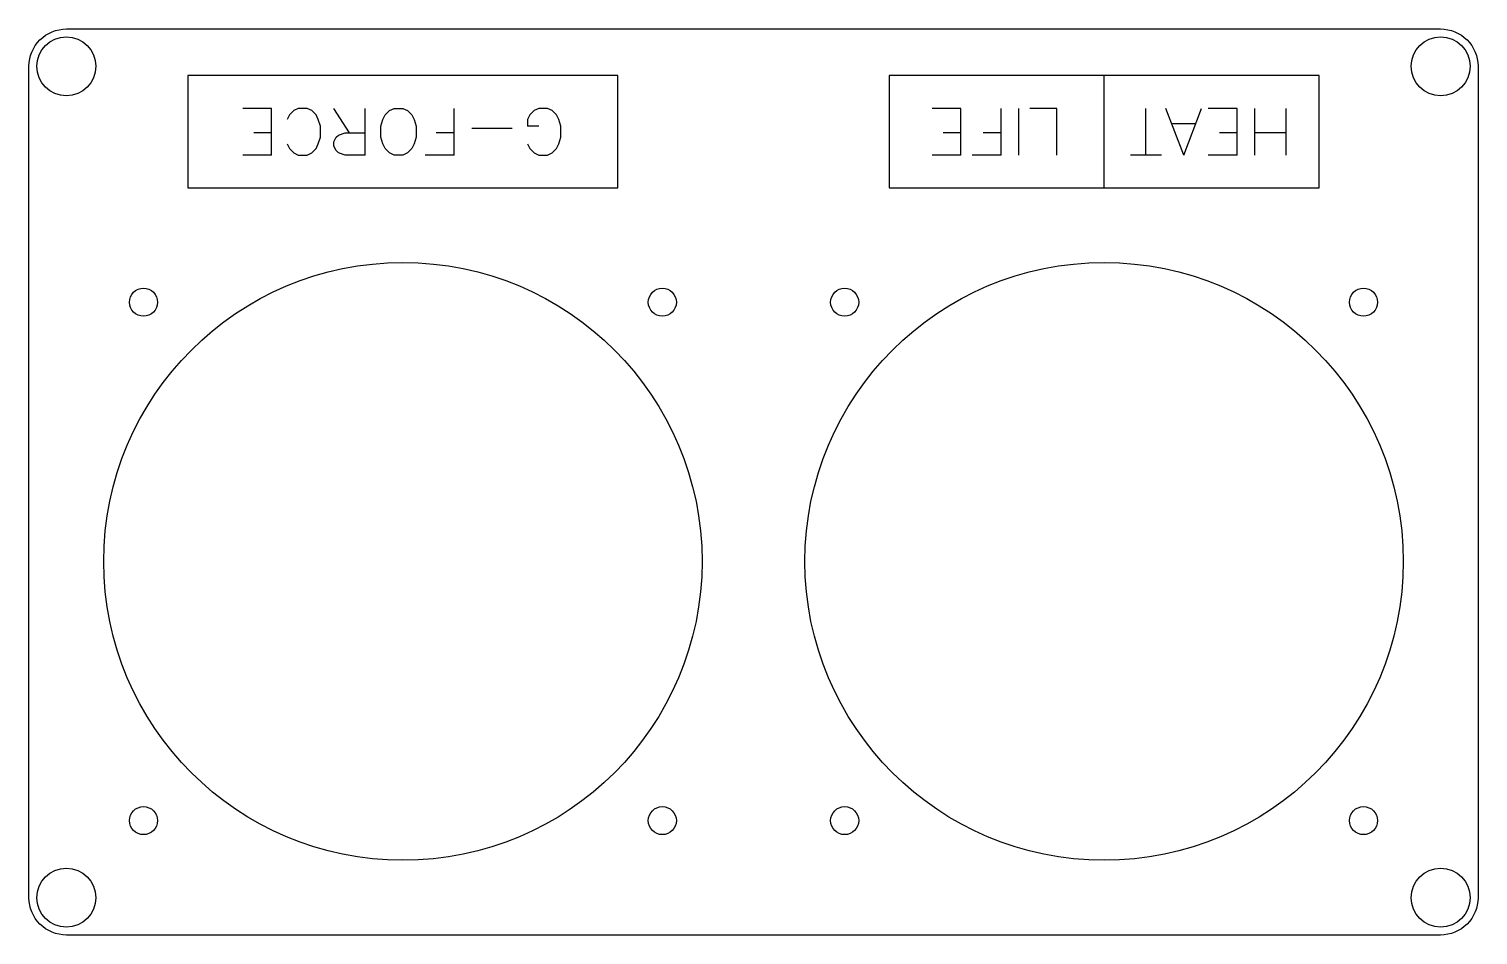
# Model space of a CAD drawing. Header units: millimetres. Extents: x -115 to 40, y -40 to 57.
import ezdxf

# ---------------------------------------------------------------- set-up
doc = ezdxf.new("R2010")
doc.units = ezdxf.units.MM
doc.layers.get('0').update_dxf_attribs({"linetype": 'CONTINUOUS'})

msp = doc.modelspace()

# ---------------------------------------------------------------- linework, layer by layer
for p, q in [((0, 40), (0, 52)), ((-89.05, 48.5), (-92.14, 48.5)), ((-89.05, 43.5), (-89.05, 48.5)), ((-86.67, 48.26), (-87.14, 47.79)), ((-86.19, 48.5), (-86.67, 48.26)), ((-85.24, 48.5), (-86.19, 48.5)), ((-84.76, 48.26), (-85.24, 48.5)), ((-84.29, 47.79), (-84.76, 48.26)), ((-80.71, 45.88), (-82.38, 48.5)), ((-79.05, 43.5), (-79.05, 48.5)), ((-69.52, 43.5), (-69.52, 48.5)), ((-60.95, 48.26), (-61.43, 47.79)), ((-60.48, 48.5), (-60.95, 48.26)), ((-59.52, 48.5), (-60.48, 48.5)), ((-59.05, 48.26), (-59.52, 48.5)), ((-58.57, 47.79), (-59.05, 48.26)), ((-15.31, 48.5), (-18.4, 48.5)), ((-15.31, 43.5), (-15.31, 48.5)), ((-11.02, 43.5), (-11.02, 48.5)), ((-9.12, 43.5), (-9.12, 48.5)), ((-5.07, 48.5), (-7.93, 48.5)), ((-5.07, 43.5), (-5.07, 48.5)), ((4.48, 43.5), (4.48, 48.5)), ((8.52, 43.5), (6.62, 48.5)), ((8.52, 43.5), (10.43, 48.5)), ((14.24, 48.5), (11.14, 48.5)), ((14.24, 43.5), (14.24, 48.5)), ((16.14, 43.5), (16.14, 48.5)), ((19.48, 43.5), (19.48, 48.5)), ((-87.14, 47.79), (-87.38, 47.31)), ((-84.05, 47.31), (-84.29, 47.79)), ((-83.81, 46.6), (-84.05, 47.31)), ((-83.81, 45.4), (-83.81, 46.6)), ((-61.43, 47.79), (-61.67, 47.31)), ((-61.67, 47.31), (-61.67, 46.6)), ((-60.48, 46.6), (-61.67, 46.6)), ((-58.33, 47.31), (-58.57, 47.79)), ((-58.1, 46.6), (-58.33, 47.31)), ((-58.1, 45.4), (-58.1, 46.6)), ((9.71, 46.83), (7.33, 46.83)), ((-89.05, 45.88), (-90.95, 45.88)), ((-84.05, 44.69), (-83.81, 45.4)), ((-82.38, 44.93), (-82.14, 45.4)), ((-82.14, 45.4), (-81.9, 45.64)), ((-81.9, 45.64), (-81.19, 45.88)), ((-81.19, 45.88), (-79.05, 45.88)), ((-69.52, 45.88), (-71.43, 45.88)), ((-63.33, 46.36), (-67.62, 46.36)), ((-58.33, 44.69), (-58.1, 45.4)), ((-15.31, 45.88), (-17.21, 45.88)), ((-11.02, 45.88), (-12.93, 45.88)), ((14.24, 45.88), (12.33, 45.88)), ((19.48, 45.88), (16.14, 45.88)), ((-89.05, 43.5), (-92.14, 43.5)), ((-87.38, 44.69), (-87.14, 44.21)), ((-87.14, 44.21), (-86.67, 43.74)), ((-86.67, 43.74), (-86.19, 43.5)), ((-86.19, 43.5), (-85.24, 43.5)), ((-85.24, 43.5), (-84.76, 43.74)), ((-84.76, 43.74), (-84.29, 44.21)), ((-84.29, 44.21), (-84.05, 44.69)), ((-82.38, 44.45), (-82.38, 44.93)), ((-82.14, 43.98), (-82.38, 44.45)), ((-81.9, 43.74), (-82.14, 43.98)), ((-81.19, 43.5), (-81.9, 43.74)), ((-79.05, 43.5), (-81.19, 43.5)), ((-69.52, 43.5), (-72.62, 43.5)), ((-61.67, 44.69), (-61.43, 44.21)), ((-61.43, 44.21), (-60.95, 43.74)), ((-60.95, 43.74), (-60.48, 43.5)), ((-60.48, 43.5), (-59.52, 43.5)), ((-59.52, 43.5), (-59.05, 43.74)), ((-59.05, 43.74), (-58.57, 44.21)), ((-58.57, 44.21), (-58.33, 44.69)), ((-15.31, 43.5), (-18.4, 43.5)), ((-11.02, 43.5), (-14.12, 43.5)), ((6.14, 43.5), (2.81, 43.5)), ((14.24, 43.5), (11.14, 43.5))]:
    msp.add_line(p, q)
msp.add_lwpolyline([(40, -36, -0.414214), (36, -40), (-111, -40, -0.414214), (-115, -36), (-115, 53, -0.414214), (-111, 57), (36, 57, -0.414214), (40, 53)], format="xyb", close=True)
for points in [[(-98, 40), (-52, 40), (-52, 52), (-98, 52)], [(-23, 40), (23, 40), (23, 52), (-23, 52)], [(-74.52, 43.74), (-75, 43.5), (-75.95, 43.5), (-76.43, 43.74), (-76.9, 44.21), (-77.14, 44.69), (-77.38, 45.4), (-77.38, 46.6), (-77.14, 47.31), (-76.9, 47.79), (-76.43, 48.26), (-75.95, 48.5), (-75, 48.5), (-74.52, 48.26), (-74.05, 47.79), (-73.81, 47.31), (-73.57, 46.6), (-73.57, 45.4), (-73.81, 44.69), (-74.05, 44.21)]]:
    msp.add_lwpolyline(points, close=True)
for centre, radius in [((-111, 53), 3.15), ((36, 53), 3.15), ((-75, 0), 32), ((0, 0), 32), ((-102.75, 27.75), 1.5), ((-47.25, 27.75), 1.5), ((-27.75, 27.75), 1.5), ((27.75, 27.75), 1.5), ((-102.75, -27.75), 1.5), ((-47.25, -27.75), 1.5), ((-27.75, -27.75), 1.5), ((27.75, -27.75), 1.5), ((-111, -36), 3.15), ((36, -36), 3.15)]:
    msp.add_circle(centre, radius)

doc.saveas('drawing.dxf')
